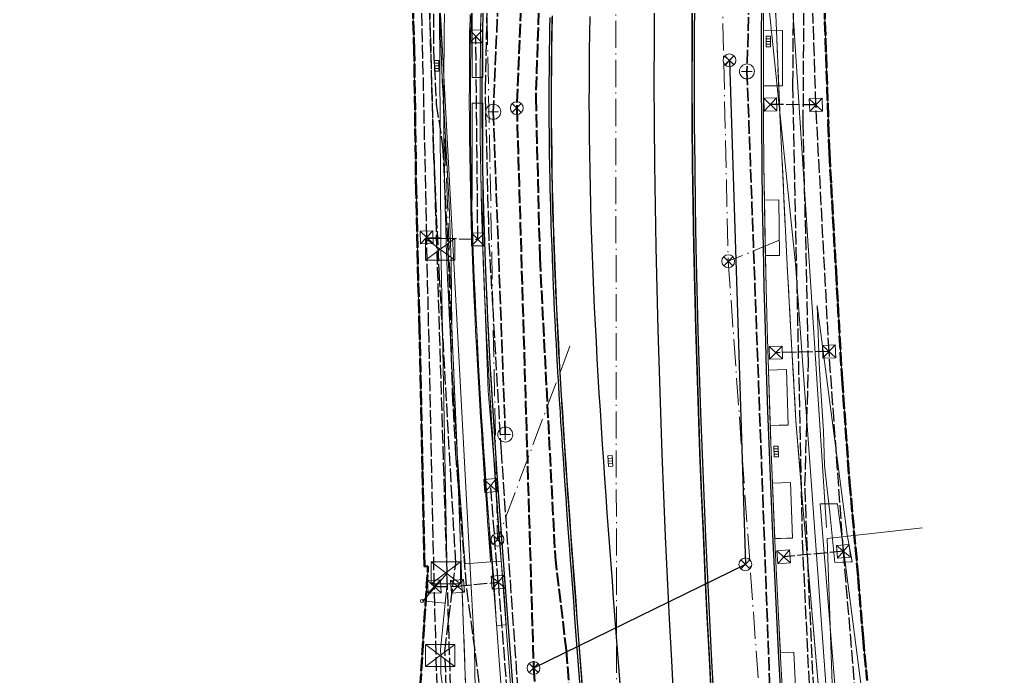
# Model space of a CAD drawing. Header units: metres. Extents: x 105014 to 106600, y 111320 to 118425.
# Drawn here: x 105366.7 to 105458.9, y 111791.8 to 111853.2 of the extents above; entities that cross this region are included whole.
import ezdxf

# ---------------------------------------------------------------- set-up
doc = ezdxf.new("R2010")
doc.units = ezdxf.units.M
doc.linetypes.add('DASHDOT', pattern=[3.556, 2.54, -0.508, 0, -0.508])
doc.linetypes.add('DASHED', pattern=[1.524, 1.27, -0.254])
for name, color, linetype, lineweight in [('00-BASE-LIMITE', 7, 'DASHED', 50), ('00-BASE-UE', 42, 'DASHED', 25), ('10-PAV-CALZADA-BRT', 12, 'CONTINUOUS', 30), ('10-PAV-CALZADA-MIXTA', 8, 'CONTINUOUS', 30), ('10-PAV-CICLORUTA', 76, 'CONTINUOUS', 18), ('10-PAV-SARDINEL', 252, 'CONTINUOUS', 13), ('20-EP-ZONA-DURA', 253, 'CONTINUOUS', 13), ('20-EP-ZONA-VERDE', 84, 'CONTINUOUS', 13), ('30-RED-ENEL-NODOS', 11, 'CONTINUOUS', 13), ('30-RED-ENEL-PROY', 1, 'DASHED', 25), ('30-RED-ETB-CAMARA', 151, 'CONTINUOUS', 13), ('30-RED-ETB-EXIST', 145, 'CONTINUOUS', 13), ('30-RED-MOVISTAR-PROY', 4, 'DASHED', 25), ('30-RED-VANTI-EXIST', 52, 'CONTINUOUS', 13), ('30-RED-VANTI-PROY', 2, 'DASHED', 25), ('30-RED-VANTI-RETIRO', 8, 'DASHDOT', 13), ('35-RH-ACUE-MATRIZ-PJ', 150, 'DASHED', 40), ('35-RH-ACUE-MENOR-EXIST', 151, 'CONTINUOUS', 13), ('35-RH-ACUE-MENOR-PROY', 5, 'DASHED', 25), ('35-RH-PLUV-COLECTOR', 96, 'CONTINUOUS', 30), ('35-RH-PLUV-INTERCEPTOR', 3, 'DASHED', 40), ('35-RH-PLUV-NODOS', 94, 'CONTINUOUS', 13), ('35-RH-PLUV-RETIRO', 8, 'DASHDOT', 13), ('35-RH-SUDS-ZONAS', 92, 'CONTINUOUS', 20), ('36-RH-SAN-COLECTOR-PROY', 6, 'DASHED', 35), ('36-RH-SAN-POZOS', 216, 'CONTINUOUS', 13), ('60-PREDIAL-LOTE', 42, 'CONTINUOUS', 13)]:
    doc.layers.add(name, color=color, linetype=linetype, lineweight=lineweight)

# ---------------------------------------------------------------- blocks, each defined once
blk = doc.blocks.new('CAM_ETB_T_13')
for p, q in [((-1.375, -1.025), (1.375, 1.025)), ((-1.375, 1.025), (1.375, -1.025))]:
    blk.add_line(p, q)
blk.add_lwpolyline([(-1.375, -1.025), (1.375, -1.025), (1.375, 1.025), (-1.375, 1.025)], close=True)
blk = doc.blocks.new('POSTE')
blk.add_circle((0, 0), 0.15)
blk = doc.blocks.new('CAJA_ENEL')
for p, q in [((-0.6, -0.6), (0.6, 0.6)), ((-0.6, 0.6), (0.6, -0.6))]:
    blk.add_line(p, q)
blk.add_lwpolyline([(-0.6, -0.6), (0.6, -0.6), (0.6, 0.6), (-0.6, 0.6)], close=True)
blk = doc.blocks.new('POZO_SAN')
for p, q in [((-0.5, 0), (0.5, 0)), ((0, -0.5), (0, 0.5))]:
    blk.add_line(p, q)
blk.add_circle((0, 0), 0.7)
blk = doc.blocks.new('POZO_PLUV')
for p, q in [((-0.42, -0.42), (0.42, 0.42)), ((-0.42, 0.42), (0.42, -0.42))]:
    blk.add_line(p, q)
blk.add_circle((0, 0), 0.6)
blk = doc.blocks.new('SUMIDERO')
for p, q in [((-0.25, -0.2), (-0.25, 0.2)), ((0, -0.2), (0, 0.2)), ((0.25, -0.2), (0.25, 0.2))]:
    blk.add_line(p, q)
blk.add_lwpolyline([(-0.5, -0.2), (0.5, -0.2), (0.5, 0.2), (-0.5, 0.2)], close=True)

msp = doc.modelspace()

# ---------------------------------------------------------------- linework, layer by layer
at = {"layer": '00-BASE-LIMITE'}
for points in [[(105441.7261, 111862.1747), (105442.3589, 111843.5497), (105442.3493, 111843.5495), (105442.4529, 111840.7493), (105442.6145, 111837.8271), (105443.0759, 111829.6487), (105443.2435, 111826.6789), (105443.6425, 111819.6043), (105444.3447, 111809.9561), (105445.1571, 111801.0163), (105445.5179, 111796.4317), (105445.6077, 111795.4009), (105445.9767, 111791.3727)], [(105404.1489, 111790.7489), (105404.6361, 111798.4925), (105404.8507, 111801.6221), (105404.8507, 111802.0721), (105404.5535, 111802.0641), (105404.3463, 111811.1067), (105404.0827, 111824.2471), (105403.9631, 111828.8457), (105403.7671, 111837.1821), (105403.5887, 111850.3131), (105403.3909, 111856.7199)]]:
    msp.add_lwpolyline(points, dxfattribs=at)
at = {"layer": '00-BASE-UE'}
for points in [[(105441.7261, 111862.1747), (105442.3589, 111843.5497), (105442.3493, 111843.5495), (105442.4529, 111840.7493), (105442.6145, 111837.8271), (105443.0759, 111829.6487), (105443.2435, 111826.6789), (105443.6425, 111819.6043), (105444.3447, 111809.9561), (105445.1571, 111801.0163), (105445.5179, 111796.4317), (105445.6077, 111795.4009), (105445.9767, 111791.3727)], [(105404.1489, 111790.7489), (105404.6361, 111798.4925), (105404.8507, 111801.6221), (105404.8507, 111802.0721), (105404.5535, 111802.0641), (105404.3463, 111811.1067), (105404.0827, 111824.2471), (105403.9631, 111828.8457), (105403.7671, 111837.1821), (105403.5887, 111850.3131), (105403.3909, 111856.7199)]]:
    msp.add_lwpolyline(points, dxfattribs=at)
at = {"layer": '10-PAV-CALZADA-BRT'}
for points in [[(105427.9027, 111789.3975), (105427.6933, 111793.2627), (105427.4937, 111797.1285), (105427.3043, 111800.9949), (105427.1261, 111804.8617), (105426.9595, 111808.7291), (105426.8051, 111812.5971), (105426.6633, 111816.4653), (105426.5353, 111820.3343), (105426.4211, 111824.2035), (105426.3215, 111828.0731), (105426.2375, 111831.9433), (105426.1691, 111835.8135), (105426.1173, 111839.6843), (105426.0825, 111843.5551), (105426.0657, 111847.4259), (105426.0669, 111851.2969), (105426.0871, 111855.1679)], [(105429.5869, 111855.1415), (105429.5669, 111851.2873), (105429.5657, 111847.4331), (105429.5825, 111843.5785), (105429.6171, 111839.7233), (105429.6687, 111835.8679), (105429.7367, 111832.0121), (105429.8207, 111828.1563), (105429.9197, 111824.3001), (105430.0335, 111820.4437), (105430.1613, 111816.5873), (105430.3025, 111812.7309), (105430.4565, 111808.8743), (105430.6227, 111805.0177), (105430.8005, 111801.1611), (105430.9891, 111797.3043), (105431.1883, 111793.4477), (105431.3973, 111789.5909)], [(105419.7315, 111785.6882), (105418.9781, 111795.6191), (105418.8567, 111797.2183), (105418.7355, 111798.8181), (105418.6149, 111800.4185), (105418.4949, 111802.0193), (105418.3759, 111803.6209), (105418.2583, 111805.2231), (105418.1417, 111806.8279), (105418.0271, 111808.4319), (105417.9145, 111810.0363), (105417.8041, 111811.6415), (105417.6961, 111813.2475), (105417.5909, 111814.8541), (105417.4887, 111816.4615), (105417.3895, 111818.0697), (105417.2941, 111819.6785), (105417.2023, 111821.2883), (105417.1145, 111822.8987), (105417.0309, 111824.5099), (105416.9519, 111826.1219), (105416.8777, 111827.7347), (105416.8083, 111829.3481), (105416.7445, 111830.9625), (105416.6859, 111832.5775), (105416.6333, 111834.1933), (105416.5867, 111835.8099), (105416.5463, 111837.4271), (105416.5127, 111839.0451), (105416.4857, 111840.6637), (105416.4659, 111842.2831), (105416.4533, 111843.9029), (105416.4485, 111845.5233), (105416.4513, 111847.1437), (105416.4617, 111848.7635), (105416.4795, 111850.3829), (105416.5045, 111852.0015), (105416.5361, 111853.6195)], [(105420.0353, 111853.5439), (105420.0039, 111851.9405), (105419.9793, 111850.3367), (105419.9617, 111848.7331), (105419.9513, 111847.1293), (105419.9485, 111845.5255), (105419.9533, 111843.9217), (105419.9657, 111842.3179), (105419.9855, 111840.7143), (105420.0121, 111839.1107), (105420.0455, 111837.5073), (105420.0855, 111835.9039), (105420.1317, 111834.3007), (105420.1839, 111832.6979), (105420.2419, 111831.0951), (105420.3055, 111829.4925), (105420.3741, 111827.8901), (105420.4479, 111826.2881), (105420.5265, 111824.6863), (105420.6095, 111823.0845), (105420.6969, 111821.4831), (105420.7881, 111819.8819), (105420.8833, 111818.2809), (105420.9817, 111816.6801), (105421.0837, 111815.0795), (105421.1885, 111813.4791), (105421.2961, 111811.8791), (105421.4061, 111810.2789), (105421.5183, 111808.6791), (105421.6327, 111807.0793), (105421.7487, 111805.4797), (105421.8663, 111803.8803), (105421.9851, 111802.2809), (105422.1051, 111800.6815), (105422.2255, 111799.0823), (105422.3467, 111797.4831), (105422.4681, 111795.8839), (105423.2271, 111785.8859)]]:
    msp.add_lwpolyline(points, dxfattribs=at)
at = {"layer": '10-PAV-CALZADA-MIXTA'}
for points in [[(105413.2405, 111785.3209), (105412.4967, 111795.1269), (105411.9951, 111801.7809), (105411.7485, 111805.1177), (105411.3541, 111810.6843), (105411.0579, 111815.1503), (105410.7343, 111820.5177), (105410.4857, 111825.2279), (105410.2541, 111830.5235), (105410.0939, 111835.3515), (105409.9825, 111840.6169), (105409.9449, 111845.5191), (105409.9763, 111850.4215), (105410.0809, 111855.6869), (105410.2351, 111860.5153), (105410.4601, 111865.8111), (105410.7025, 111870.5215), (105411.0193, 111875.8893), (105411.3099, 111880.3557), (105411.6973, 111885.9229), (105411.9395, 111889.2599), (105412.4327, 111895.9145), (105418.3583, 111975.3269)], [(105431.6619, 111789.3351), (105431.4523, 111793.2003), (105431.2527, 111797.0663), (105431.0633, 111800.9325), (105430.8849, 111804.7993), (105430.7181, 111808.6667), (105430.5635, 111812.5347), (105430.4217, 111816.4031), (105430.2935, 111820.2719), (105430.1793, 111824.1411), (105430.0797, 111828.0107), (105429.9953, 111831.8809), (105429.9269, 111835.7513), (105429.8751, 111839.6219), (105429.8401, 111843.4927), (105429.8231, 111847.3635), (105429.8245, 111851.2345), (105429.8445, 111855.1055)], [(105436.0943, 111855.0583), (105436.0745, 111851.2173), (105436.0731, 111847.3763), (105436.0901, 111843.5345), (105436.1247, 111839.6919), (105436.1761, 111835.8483), (105436.2441, 111832.0041), (105436.3279, 111828.1593), (105436.4269, 111824.3137), (105436.5403, 111820.4677), (105436.6679, 111816.6211), (105436.8089, 111812.7739), (105436.9627, 111808.9261), (105437.1287, 111805.0781), (105437.3063, 111801.2295), (105437.4947, 111797.3803), (105437.6935, 111793.5309), (105437.9023, 111789.6807)], [(105416.2796, 111853.4485), (105416.2591, 111852.4117), (105416.251, 111851.9745), (105416.2412, 111851.3748), (105416.226, 111850.3617), (105416.2257, 111850.3379), (105416.2146, 111849.375), (105416.2083, 111848.7489), (105416.2057, 111848.412), (105416.1995, 111847.4491), (105416.198, 111847.1361), (105416.1963, 111846.4861), (105416.1949, 111845.5231), (105416.1975, 111844.5601), (105416.2, 111843.9103), (105416.2019, 111843.5972), (105416.2093, 111842.6343), (105416.2124, 111842.2973), (105416.2195, 111841.6714), (105416.2318, 111840.7085), (105416.2321, 111840.6847), (105416.2486, 111839.6716), (105416.2592, 111839.0719), (105416.2678, 111838.6347), (105416.2896, 111837.5979), (105416.2927, 111837.4593), (105416.3145, 111836.5612), (105416.3329, 111835.8469), (105416.3418, 111835.5245), (105416.3762, 111834.3345), (105416.3792, 111834.2347), (105416.4143, 111833.1447), (105416.4319, 111832.6227), (105416.4555, 111831.9549), (105416.4902, 111831.0109), (105416.4997, 111830.7653), (105416.5517, 111829.4568), (105416.5541, 111829.3993), (105416.6075, 111828.1484), (105416.6233, 111827.7877), (105416.6665, 111826.8402), (105416.6975, 111826.1765), (105416.7287, 111825.5321), (105416.7763, 111824.5657), (105416.7864, 111824.3669), (105416.8467, 111823.2018), (105416.8598, 111822.9549), (105416.9094, 111822.0368), (105416.9476, 111821.3443), (105416.9743, 111820.8719), (105417.0396, 111819.7341), (105417.051, 111819.5408), (105417.1299, 111818.2098), (105417.135, 111818.1241), (105417.2115, 111816.879), (105417.2343, 111816.5141), (105417.2953, 111815.5483), (105417.3366, 111814.9045), (105417.391, 111814.0699), (105417.442, 111813.2951), (105417.489, 111812.5917), (105417.5503, 111811.6857), (105417.5894, 111811.1137), (105417.6612, 111810.0767), (105417.7177, 111809.2663), (105417.774, 111808.4677), (105417.8487, 111807.4191), (105417.8889, 111806.8589), (105417.982, 111805.5721), (105418.0056, 111805.2503), (105418.1241, 111803.6418), (105418.2275, 111802.2477), (105418.2435, 111802.0333), (105418.3644, 111800.425), (105418.4857, 111798.8166), (105418.6071, 111797.2082), (105418.7287, 111795.5999), (105419.4823, 111785.6741)]]:
    msp.add_lwpolyline(points, dxfattribs=at)
at = {"layer": '10-PAV-CICLORUTA'}
msp.add_lwpolyline([(105408.8341, 111853.7481), (105408.8019, 111852.1047), (105408.7765, 111850.4599), (105408.7585, 111848.8139), (105408.7479, 111847.1667), (105408.7449, 111845.5185), (105408.7499, 111843.8701), (105408.7627, 111842.2229), (105408.7829, 111840.5771), (105408.8101, 111838.9323), (105408.8445, 111837.2889), (105408.8853, 111835.6467), (105408.9327, 111834.0061), (105408.9861, 111832.3667), (105409.0453, 111830.7287), (105409.1103, 111829.0919), (105409.1805, 111827.4567), (105409.2557, 111825.8229), (105409.3357, 111824.1903), (105409.4203, 111822.5593), (105409.5091, 111820.9295), (105409.6019, 111819.3011), (105409.6985, 111817.6743), (105409.7987, 111816.0487), (105409.9019, 111814.4245), (105410.0083, 111812.8017), (105410.1173, 111811.1803), (105410.2287, 111809.5601), (105410.3423, 111807.9413), (105410.4579, 111806.3239), (105410.5755, 111804.7041), (105410.6943, 111803.0897), (105410.7391, 111802.4845), (105408.3471, 111802.2883), (105408.3007, 111802.9119), (105408.1819, 111804.5281), (105408.0641, 111806.1515), (105407.9483, 111807.7717), (105407.8345, 111809.3937), (105407.7229, 111811.0175), (105407.6135, 111812.6429), (105407.5069, 111814.2699), (105407.4033, 111815.8989), (105407.3029, 111817.5295), (105407.2061, 111819.1617), (105407.1129, 111820.7959), (105407.0237, 111822.4317), (105406.9387, 111824.0695), (105406.8583, 111825.7089), (105406.7827, 111827.3501), (105406.7123, 111828.9929), (105406.6471, 111830.6377), (105406.5875, 111832.2841), (105406.5339, 111833.9323), (105406.4863, 111835.5823), (105406.4451, 111837.2339), (105406.4105, 111838.8873), (105406.3831, 111840.5423), (105406.3627, 111842.1991), (105406.3499, 111843.8573), (105406.3449, 111845.5169), (105406.3479, 111847.1765), (105406.3585, 111848.8347), (105406.3767, 111850.4915), (105406.4023, 111852.1465), (105406.4345, 111853.7999)], dxfattribs=at)
at = {"layer": '10-PAV-SARDINEL'}
for points in [[(105431.3973, 111789.5909), (105431.1883, 111793.4477), (105430.9891, 111797.3043), (105430.8005, 111801.1611), (105430.6227, 111805.0177), (105430.4565, 111808.8743), (105430.3025, 111812.7309), (105430.1613, 111816.5873), (105430.0335, 111820.4437), (105429.9197, 111824.3001), (105429.8207, 111828.1563), (105429.7367, 111832.0121), (105429.6687, 111835.8679), (105429.6171, 111839.7233), (105429.5825, 111843.5785), (105429.5657, 111847.4331), (105429.5669, 111851.2873), (105429.5869, 111855.1415)], [(105429.6445, 111855.107), (105429.6245, 111851.2351), (105429.6231, 111847.3632), (105429.6401, 111843.4914), (105429.6751, 111839.6197), (105429.7269, 111835.7482), (105429.7953, 111831.877), (105429.8798, 111828.006), (105429.9794, 111824.1356), (105430.0936, 111820.2657), (105430.2218, 111816.3962), (105430.3637, 111812.5271), (105430.5183, 111808.6584), (105430.6851, 111804.7904), (105430.8635, 111800.923), (105431.053, 111797.0563), (105431.2526, 111793.1898), (105431.4622, 111789.3241)], [(105431.4622, 111789.3241), (105431.2526, 111793.1898), (105431.053, 111797.0563), (105430.8635, 111800.923), (105430.6851, 111804.7904), (105430.5183, 111808.6584), (105430.3637, 111812.5271), (105430.2218, 111816.3962), (105430.0936, 111820.2657), (105429.9794, 111824.1356), (105429.8798, 111828.006), (105429.7953, 111831.877), (105429.7269, 111835.7482), (105429.6751, 111839.6197), (105429.6401, 111843.4914), (105429.6231, 111847.3632), (105429.6245, 111851.2351), (105429.6445, 111855.107)], [(105429.8445, 111855.1055), (105429.8245, 111851.2345), (105429.8231, 111847.3635), (105429.8401, 111843.4927), (105429.8751, 111839.6219), (105429.9269, 111835.7513), (105429.9953, 111831.8809), (105430.0797, 111828.0107), (105430.1793, 111824.1411), (105430.2935, 111820.2719), (105430.4217, 111816.4031), (105430.5635, 111812.5347), (105430.7181, 111808.6667), (105430.8849, 111804.7993), (105431.0633, 111800.9325), (105431.2527, 111797.0663), (105431.4523, 111793.2003), (105431.6619, 111789.3351)], [(105437.9023, 111789.6807), (105437.6935, 111793.5309), (105437.4947, 111797.3803), (105437.3063, 111801.2295), (105437.1287, 111805.0781), (105436.9627, 111808.9261), (105436.8089, 111812.7739), (105436.6679, 111816.6211), (105436.5403, 111820.4677), (105436.4269, 111824.3137), (105436.3279, 111828.1593), (105436.2441, 111832.0041), (105436.1761, 111835.8483), (105436.1247, 111839.6919), (105436.0901, 111843.5345), (105436.0731, 111847.3763), (105436.0745, 111851.2173), (105436.0943, 111855.0583)], [(105436.2943, 111855.0568), (105436.2745, 111851.2168), (105436.2731, 111847.3771), (105436.2901, 111843.5359), (105436.3247, 111839.6942), (105436.3761, 111835.8514), (105436.4441, 111832.0081), (105436.5279, 111828.1641), (105436.6268, 111824.3192), (105436.7402, 111820.474), (105436.8678, 111816.6281), (105437.0088, 111812.7816), (105437.1625, 111808.9344), (105437.3285, 111805.087), (105437.5061, 111801.239), (105437.6945, 111797.3904), (105437.8932, 111793.5415), (105438.102, 111789.6918)], [(105413.0411, 111785.3058), (105412.2973, 111795.1119), (105411.7957, 111801.7661), (105411.549, 111805.1032), (105411.349, 111807.8867), (105411.1546, 111810.6706), (105411.0037, 111812.9039), (105410.8583, 111815.1376), (105410.7462, 111816.9269), (105410.6383, 111818.7165), (105410.5346, 111820.5064), (105410.4475, 111822.0768), (105410.3647, 111823.6474), (105410.286, 111825.2182), (105410.2028, 111826.9838), (105410.1256, 111828.7497), (105410.0543, 111830.5158), (105409.9949, 111832.1257), (105409.9434, 111833.7072), (105409.9415, 111833.7357), (105409.9414, 111833.742), (105409.894, 111835.346), (105409.8492, 111837.1018), (105409.8121, 111838.8578), (105409.7825, 111840.614), (105409.7623, 111842.2489), (105409.7498, 111843.8839), (105409.7449, 111845.519), (105409.7477, 111847.1541), (105409.7582, 111848.7892), (105409.7763, 111850.4242), (105409.8036, 111852.1804), (105409.8385, 111853.9364)], [(105410.0384, 111853.9319), (105410.0035, 111852.1768), (105409.9763, 111850.4215), (105409.9582, 111848.7874), (105409.9477, 111847.1533), (105409.9449, 111845.5191), (105409.9498, 111843.885), (105409.9623, 111842.2509), (105409.9825, 111840.6169), (105410.012, 111838.8616), (105410.0491, 111837.1065), (105410.0939, 111835.3515), (105410.1414, 111833.742), (105410.1948, 111832.1326), (105410.2541, 111830.5235), (105410.3254, 111828.758), (105410.4026, 111826.9928), (105410.4857, 111825.2279), (105410.5644, 111823.6576), (105410.6472, 111822.0875), (105410.7343, 111820.5177), (105410.838, 111818.7283), (105410.9459, 111816.9392), (105411.0579, 111815.1503), (105411.2032, 111812.9171), (105411.3541, 111810.6843), (105411.5485, 111807.9008), (105411.7485, 111805.1177), (105411.9951, 111801.7809), (105412.4967, 111795.1269), (105413.2404, 111785.321)], [(105419.4823, 111785.6741), (105418.7287, 111795.5999), (105418.6071, 111797.2082), (105418.4857, 111798.8166), (105418.3644, 111800.425), (105418.2435, 111802.0333), (105418.2275, 111802.2477), (105418.1241, 111803.6418), (105418.0056, 111805.2503), (105417.982, 111805.5721), (105417.8889, 111806.8589), (105417.8487, 111807.4191), (105417.774, 111808.4677), (105417.7177, 111809.2663), (105417.6612, 111810.0767), (105417.5894, 111811.1137), (105417.5503, 111811.6857), (105417.489, 111812.5917), (105417.442, 111813.2951), (105417.391, 111814.0699), (105417.3366, 111814.9045), (105417.2953, 111815.5483), (105417.2343, 111816.5141), (105417.2115, 111816.879), (105417.135, 111818.1241), (105417.1299, 111818.2098), (105417.051, 111819.5408), (105417.0396, 111819.7341), (105416.9743, 111820.8719), (105416.9476, 111821.3443), (105416.9094, 111822.0368), (105416.8598, 111822.9549), (105416.8467, 111823.2018), (105416.7864, 111824.3669), (105416.7763, 111824.5657), (105416.7287, 111825.5321), (105416.6975, 111826.1765), (105416.6665, 111826.8402), (105416.6233, 111827.7877), (105416.6075, 111828.1484), (105416.5541, 111829.3993), (105416.5517, 111829.4568), (105416.4997, 111830.7653), (105416.4902, 111831.0109), (105416.4555, 111831.9549), (105416.4319, 111832.6227), (105416.4143, 111833.1447), (105416.3792, 111834.2347), (105416.3762, 111834.3345), (105416.3418, 111835.5245), (105416.3329, 111835.8469), (105416.3145, 111836.5612), (105416.2927, 111837.4593), (105416.2896, 111837.5979), (105416.2678, 111838.6347), (105416.2592, 111839.0719), (105416.2486, 111839.6716), (105416.2321, 111840.6847), (105416.2318, 111840.7085), (105416.2195, 111841.6714), (105416.2124, 111842.2973), (105416.2093, 111842.6343), (105416.2019, 111843.5972), (105416.2, 111843.9103), (105416.1975, 111844.5601), (105416.1949, 111845.5231), (105416.1963, 111846.4861), (105416.198, 111847.1361), (105416.1995, 111847.4491), (105416.2057, 111848.412), (105416.2083, 111848.7489), (105416.2146, 111849.375), (105416.2257, 111850.3379), (105416.226, 111850.3617), (105416.2412, 111851.3748), (105416.251, 111851.9745), (105416.2591, 111852.4117), (105416.2796, 111853.4485)], [(105419.6817, 111785.6892), (105418.9281, 111795.615), (105418.8065, 111797.2233), (105418.6851, 111798.8317), (105418.5638, 111800.44), (105418.4429, 111802.0483), (105418.427, 111802.2626), (105418.3236, 111803.6566), (105418.2051, 111805.265), (105418.1815, 111805.5866), (105418.0884, 111806.8733), (105418.0482, 111807.4334), (105417.9735, 111808.4819), (105417.9172, 111809.2803), (105417.8607, 111810.0906), (105417.7889, 111811.1274), (105417.7498, 111811.6993), (105417.6886, 111812.6051), (105417.6416, 111813.3083), (105417.5906, 111814.083), (105417.5362, 111814.9174), (105417.4949, 111815.561), (105417.4339, 111816.5267), (105417.4111, 111816.8914), (105417.3346, 111818.1362), (105417.3295, 111818.2217), (105417.2507, 111819.5526), (105417.2393, 111819.7458), (105417.174, 111820.8833), (105417.1473, 111821.3555), (105417.1091, 111822.0477), (105417.0595, 111822.9656), (105417.0464, 111823.2123), (105416.9861, 111824.3771), (105416.9761, 111824.5757), (105416.9285, 111825.5419), (105416.8973, 111826.186), (105416.8663, 111826.8494), (105416.8231, 111827.7967), (105416.8073, 111828.1571), (105416.7539, 111829.4077), (105416.7515, 111829.4649), (105416.6996, 111830.7731), (105416.6901, 111831.0184), (105416.6554, 111831.9621), (105416.6318, 111832.6296), (105416.6142, 111833.1513), (105416.5791, 111834.2409), (105416.5761, 111834.3404), (105416.5417, 111835.5302), (105416.5328, 111835.8523), (105416.5144, 111836.5663), (105416.4926, 111837.464), (105416.4896, 111837.6023), (105416.4678, 111838.6388), (105416.4592, 111839.0756), (105416.4486, 111839.675), (105416.4321, 111840.6876), (105416.4318, 111840.7111), (105416.4195, 111841.6739), (105416.4124, 111842.2994), (105416.4093, 111842.636), (105416.4019, 111843.5986), (105416.4, 111843.9113), (105416.3975, 111844.5608), (105416.3949, 111845.5233), (105416.3963, 111846.4857), (105416.398, 111847.1354), (105416.3995, 111847.448), (105416.4057, 111848.4106), (105416.4083, 111848.7472), (105416.4146, 111849.3729), (105416.4257, 111850.3355), (105416.426, 111850.359), (105416.4412, 111851.3717), (105416.451, 111851.971), (105416.4591, 111852.4079), (105416.4796, 111853.4444)], [(105416.4796, 111853.4444), (105416.4591, 111852.4079), (105416.451, 111851.971), (105416.4412, 111851.3717), (105416.426, 111850.359), (105416.4257, 111850.3355), (105416.4146, 111849.3729), (105416.4083, 111848.7472), (105416.4057, 111848.4106), (105416.3995, 111847.448), (105416.398, 111847.1354), (105416.3963, 111846.4857), (105416.3949, 111845.5233), (105416.3975, 111844.5608), (105416.4, 111843.9113), (105416.4019, 111843.5986), (105416.4093, 111842.636), (105416.4124, 111842.2994), (105416.4195, 111841.6739), (105416.4318, 111840.7111), (105416.4321, 111840.6876), (105416.4486, 111839.675), (105416.4592, 111839.0756), (105416.4678, 111838.6388), (105416.4896, 111837.6023), (105416.4926, 111837.464), (105416.5144, 111836.5663), (105416.5328, 111835.8523), (105416.5417, 111835.5302), (105416.5761, 111834.3404), (105416.5791, 111834.2409), (105416.6142, 111833.1513), (105416.6318, 111832.6296), (105416.6554, 111831.9621), (105416.6901, 111831.0184), (105416.6996, 111830.7731), (105416.7515, 111829.4649), (105416.7539, 111829.4077), (105416.8073, 111828.1571), (105416.8231, 111827.7967), (105416.8663, 111826.8494), (105416.8973, 111826.186), (105416.9285, 111825.5419), (105416.9761, 111824.5757), (105416.9861, 111824.3771), (105417.0464, 111823.2123), (105417.0595, 111822.9656), (105417.1091, 111822.0477), (105417.1473, 111821.3555), (105417.174, 111820.8833), (105417.2393, 111819.7458), (105417.2507, 111819.5526), (105417.3295, 111818.2217), (105417.3346, 111818.1362), (105417.4111, 111816.8914), (105417.4339, 111816.5267), (105417.4949, 111815.561), (105417.5362, 111814.9174), (105417.5906, 111814.083), (105417.6416, 111813.3083), (105417.6886, 111812.6051), (105417.7498, 111811.6993), (105417.7889, 111811.1274), (105417.8607, 111810.0906), (105417.9172, 111809.2803), (105417.9735, 111808.4819), (105418.0482, 111807.4334), (105418.0884, 111806.8733), (105418.1815, 111805.5866), (105418.2051, 111805.265), (105418.3236, 111803.6566), (105418.427, 111802.2626), (105418.4429, 111802.0483), (105418.5638, 111800.44), (105418.6851, 111798.8317), (105418.8065, 111797.2233), (105418.9281, 111795.615), (105419.6817, 111785.6892)], [(105416.5361, 111853.6195), (105416.5045, 111852.0015), (105416.4795, 111850.3829), (105416.4617, 111848.7635), (105416.4513, 111847.1437), (105416.4485, 111845.5233), (105416.4533, 111843.9029), (105416.4659, 111842.2831), (105416.4857, 111840.6637), (105416.5127, 111839.0451), (105416.5463, 111837.4271), (105416.5867, 111835.8099), (105416.6333, 111834.1933), (105416.6859, 111832.5775), (105416.7445, 111830.9625), (105416.8083, 111829.3481), (105416.8777, 111827.7347), (105416.9519, 111826.1219), (105417.0309, 111824.5099), (105417.1145, 111822.8987), (105417.2023, 111821.2883), (105417.2941, 111819.6785), (105417.3895, 111818.0697), (105417.4887, 111816.4615), (105417.5909, 111814.8541), (105417.6961, 111813.2475), (105417.8041, 111811.6415), (105417.9145, 111810.0363), (105418.0271, 111808.4319), (105418.1417, 111806.8279), (105418.2583, 111805.2231), (105418.3759, 111803.6209), (105418.4949, 111802.0193), (105418.6149, 111800.4185), (105418.7355, 111798.8181), (105418.8567, 111797.2183), (105418.9781, 111795.6191), (105418.9781, 111795.6191), (105419.7315, 111785.6882)]]:
    msp.add_lwpolyline(points, dxfattribs=at)
at = {"layer": '20-EP-ZONA-DURA'}
for points in [[(105441.7261, 111862.1747), (105442.3589, 111843.5497), (105442.3493, 111843.5495), (105442.4529, 111840.7493), (105442.6145, 111837.8271), (105443.0759, 111829.6487), (105443.2435, 111826.6789), (105443.6425, 111819.6043), (105444.3447, 111809.9561), (105445.1571, 111801.0163), (105445.5179, 111796.4317), (105445.6077, 111795.4009), (105445.9767, 111791.3727)], [(105404.1489, 111790.7489), (105404.6361, 111798.4925), (105404.8507, 111801.6221), (105404.8507, 111802.0721), (105404.5535, 111802.0641), (105404.3463, 111811.1067), (105404.0827, 111824.2471), (105403.9631, 111828.8457), (105403.7671, 111837.1821), (105403.5887, 111850.3131), (105403.3909, 111856.7199)], [(105439.3847, 111788.8345), (105439.1165, 111794.0275), (105437.8714, 111793.9632), (105437.6945, 111797.3904), (105437.5061, 111801.239), (105437.3285, 111805.087), (105437.1625, 111808.9344), (105437.1263, 111809.8485), (105437.1263, 111809.8485), (105437.3527, 111804.6679), (105439.0153, 111804.7199), (105438.8077, 111809.9157), (105437.1263, 111809.8485), (105437.0088, 111812.7816), (105436.9191, 111815.2505), (105438.6057, 111815.2935), (105438.4333, 111820.4907), (105436.7415, 111820.4346), (105436.7402, 111820.474), (105436.6268, 111824.3192), (105436.5279, 111828.1641), (105436.4631, 111831.1533), (105437.7881, 111831.1693), (105437.7183, 111836.3687), (105436.3703, 111836.3507), (105436.3247, 111839.6942), (105436.2901, 111843.5359), (105436.2745, 111847.0527), (105438.0539, 111847.0427), (105438.0807, 111852.2427), (105436.2797, 111852.2519), (105436.2943, 111855.0568)], [(105408.9402, 111854.0038), (105408.9152, 111853.2014), (105408.9098, 111852.5169), (105408.9017, 111852.1029), (105408.8765, 111850.4585), (105408.8585, 111848.8129), (105408.8479, 111847.1661), (105408.8449, 111845.5185), (105408.8478, 111844.5756), (105408.8437, 111844.0529), (105408.8524, 111843.5486), (105408.8627, 111842.2239), (105408.8829, 111840.5785), (105408.9101, 111838.9341), (105408.9445, 111837.2911), (105408.9853, 111835.6495), (105408.9945, 111835.3296), (105409.0017, 111834.9149), (105409.0204, 111834.4343), (105409.0327, 111834.0091), (105409.0861, 111832.3701), (105409.1453, 111830.7325), (105409.2101, 111829.0961), (105409.2803, 111827.4611), (105409.3555, 111825.8275), (105409.4355, 111824.1953), (105409.5201, 111822.5645), (105409.6089, 111820.9351), (105409.7019, 111819.3071), (105409.7983, 111817.6803), (105409.8985, 111816.0549), (105410.0017, 111814.4311), (105410.1081, 111812.8083), (105410.2171, 111811.1871), (105410.3285, 111809.5671), (105410.4421, 111807.9485), (105410.5577, 111806.3309), (105410.6753, 111804.7115), (105410.7939, 111803.0971), (105410.8387, 111802.4927), (105410.9137, 111801.4841), (105411.0345, 111799.8723), (105411.1559, 111798.2617), (105411.2779, 111796.6523), (105412.1397, 111785.2455)], [(105406.4345, 111853.7999), (105406.4023, 111852.1465), (105406.3767, 111850.4915), (105406.3585, 111848.8347), (105406.3479, 111847.1765), (105406.3449, 111845.5169), (105406.3499, 111843.8573), (105406.3627, 111842.1991), (105406.3831, 111840.5423), (105406.4105, 111838.8873), (105406.4451, 111837.2339), (105406.4863, 111835.5823), (105406.5339, 111833.9323), (105406.5875, 111832.2841), (105406.6471, 111830.6377), (105406.7123, 111828.9929), (105406.7827, 111827.3501), (105406.8583, 111825.7089), (105406.9387, 111824.0695), (105407.0237, 111822.4317), (105407.1129, 111820.7959), (105407.2061, 111819.1617), (105407.3029, 111817.5295), (105407.4033, 111815.8989), (105407.5069, 111814.2699), (105407.6135, 111812.6429), (105407.7229, 111811.0175), (105407.8345, 111809.3937), (105407.9483, 111807.7717), (105408.0641, 111806.1515), (105408.1819, 111804.5281), (105408.3007, 111802.9119), (105408.3471, 111802.2883), (105410.7391, 111802.4845), (105410.6943, 111803.0897), (105410.5755, 111804.7041), (105410.4579, 111806.3239), (105410.3423, 111807.9413), (105410.2287, 111809.5601), (105410.1173, 111811.1803), (105410.0083, 111812.8017), (105409.9019, 111814.4245), (105409.7987, 111816.0487), (105409.6985, 111817.6743), (105409.6019, 111819.3011), (105409.5091, 111820.9295), (105409.4203, 111822.5593), (105409.3357, 111824.1903), (105409.2557, 111825.8229), (105409.1805, 111827.4567), (105409.1103, 111829.0919), (105409.0453, 111830.7287), (105408.9861, 111832.3667), (105408.9327, 111834.0061), (105408.8853, 111835.6467), (105408.8445, 111837.2889), (105408.8101, 111838.9323), (105408.7829, 111840.5771), (105408.7627, 111842.2229), (105408.7499, 111843.8701), (105408.7449, 111845.5185), (105408.7479, 111847.1667), (105408.7585, 111848.8139), (105408.7765, 111850.4599), (105408.8019, 111852.1047), (105408.8341, 111853.7481)], [(105413.0373, 111785.3113), (105412.2968, 111795.1119), (105413.0411, 111785.3058)]]:
    msp.add_lwpolyline(points, dxfattribs=at)
at = {"layer": '20-EP-ZONA-VERDE'}
msp.add_lwpolyline([(105409.8337, 111853.7265), (105409.8017, 111852.0871), (105409.7765, 111850.4467), (105409.7585, 111848.8051), (105409.7479, 111847.1625), (105409.7449, 111845.5191), (105409.7499, 111843.8755), (105409.7627, 111842.2329), (105409.7827, 111840.5915), (105409.8099, 111838.9511), (105409.8441, 111837.3117), (105409.8849, 111835.6737), (105409.9323, 111834.0367), (105409.9855, 111832.4009), (105410.0447, 111830.7665), (105410.1093, 111829.1333), (105410.1795, 111827.5011), (105410.2545, 111825.8703), (105410.3345, 111824.2407), (105410.4189, 111822.6123), (105410.5075, 111820.9853), (105410.6003, 111819.3593), (105410.6967, 111817.7347), (105410.7967, 111816.1111), (105410.8999, 111814.4891), (105411.0061, 111812.8679), (105411.1149, 111811.2481), (105411.2263, 111809.6295), (105411.3399, 111808.0121), (105411.4553, 111806.3957), (105411.5729, 111804.7773), (105411.6915, 111803.1639), (105411.7359, 111802.5663), (105410.8387, 111802.4927), (105410.7939, 111803.0971), (105410.6753, 111804.7115), (105410.5577, 111806.3309), (105410.4421, 111807.9485), (105410.3285, 111809.5671), (105410.2171, 111811.1871), (105410.1081, 111812.8083), (105410.0017, 111814.4311), (105409.8985, 111816.0549), (105409.7983, 111817.6803), (105409.7019, 111819.3071), (105409.6089, 111820.9351), (105409.5201, 111822.5645), (105409.4355, 111824.1953), (105409.3555, 111825.8275), (105409.2803, 111827.4611), (105409.2101, 111829.0961), (105409.1453, 111830.7325), (105409.0861, 111832.3701), (105409.0327, 111834.0091), (105408.9853, 111835.6495), (105408.9445, 111837.2911), (105408.9101, 111838.9341), (105408.8829, 111840.5785), (105408.8627, 111842.2239), (105408.8499, 111843.8707), (105408.8449, 111845.5185), (105408.8479, 111847.1661), (105408.8585, 111848.8129), (105408.8765, 111850.4585), (105408.9017, 111852.1029), (105408.9341, 111853.7459)], dxfattribs=at)
at = {"layer": '30-RED-ENEL-PROY'}
for points in [[(105441.1941, 111845.2691), (105440.3573, 111871.0103)], [(105404.7567, 111832.8629), (105404.0175, 111867.7675)], [(105409.5403, 111832.6751), (105409.3597, 111851.6819)], [(105441.1941, 111845.2691), (105436.9233, 111845.3113)], [(105442.4225, 111822.1771), (105441.1941, 111845.2691)], [(105405.4687, 111800.1699), (105404.7567, 111832.8629)], [(105404.7567, 111832.8629), (105409.5403, 111832.6751)], [(105442.4225, 111822.1771), (105437.4417, 111822.0689)], [(105443.7723, 111803.4783), (105442.4225, 111822.1771)], [(105411.4465, 111800.5855), (105410.7403, 111809.6373)], [(105443.7723, 111803.4783), (105438.1797, 111802.9543)], [(105445.6663, 111780.8119), (105443.7723, 111803.4783)], [(105407.6415, 111800.2007), (105411.4465, 111800.5855)], [(105411.4465, 111800.5855), (105412.2773, 111790.1385)], [(105405.4687, 111800.1699), (105407.6415, 111800.2007)], [(105406.6773, 111755.7263), (105405.4687, 111800.1699)]]:
    msp.add_lwpolyline(points, dxfattribs=at)
at = {"layer": '30-RED-ETB-EXIST'}
for points in [[(105406.007, 111831.75), (105406.093, 111831.751), (105406.08, 111832.798), (105405.85, 111869.904), (105405.824, 111870.957), (105405.797, 111870.96)], [(105442.171, 111805.699), (105439.025, 111854.138), (105439.011, 111855.225)], [(105406.549, 111801.449), (105406.654, 111801.45), (105406.639, 111802.616), (105406.109, 111830.597), (105406.093, 111831.751), (105406.007, 111831.75)], [(105442.232, 111804.684), (105451.163, 111805.674)], [(105442.751, 111789.068), (105442.736, 111790.157), (105442.232, 111804.684)], [(105404.322, 111798.825), (105406.491, 111798.611), (105406.668, 111800.415), (105406.654, 111801.45), (105406.549, 111801.449)], [(105404.322, 111798.825), (105404.381, 111798.816), (105406.638, 111801.403), (105406.549, 111801.449)], [(105406.068, 111793.714), (105406.061, 111794.25), (105406.491, 111798.611), (105404.322, 111798.825)], [(105410.145, 111762.302), (105410.139, 111762.839), (105406.09, 111792.049), (105406.068, 111793.714)]]:
    msp.add_lwpolyline(points, dxfattribs=at)
at = {"layer": '30-RED-MOVISTAR-PROY'}
msp.add_lwpolyline([(105407.1364, 111786.1513), (105404.367, 111875.3833)], dxfattribs=at)
at = {"layer": '30-RED-VANTI-EXIST'}
for points in [[(105440.4589, 111802.0098), (105440.0005, 111807.3209), (105439.3241, 111815.6981), (105438.8531, 111823.9861), (105438.5035, 111830.2485), (105437.9017, 111842.4549), (105437.3323, 111856.0021), (105437.3525, 111863.4721), (105437.9149, 111874.0761), (105438.5743, 111888.0385)], [(105406.1771, 111848.5497), (105405.7567, 111860.042)], [(105407.1083, 111824.3493), (105407.0541, 111830.5411), (105406.8469, 111835.9029), (105406.1771, 111848.5497)], [(105407.7368, 111809.0895), (105407.5981, 111812.9177), (105407.1083, 111824.3493)], [(105408.5803, 111785.8013), (105407.7368, 111809.0895)], [(105443.9966, 111765.2263), (105441.7497, 111787.0699), (105440.6579, 111799.7049), (105440.4589, 111802.0098)]]:
    msp.add_lwpolyline(points, dxfattribs=at)
at = {"layer": '30-RED-VANTI-PROY'}
for points in [[(105418.5864, 111618.4983), (105420.3449, 111627.0843), (105421.7185, 111647.9763), (105417.3939, 111691.5255), (105416.1035, 111743.4795), (105415.5563, 111758.1565), (105415.0945, 111768.2097), (105413.4161, 111788.9049), (105411.7465, 111812.8133), (105410.5975, 111832.5523), (105410.2441, 111846.8177), (105410.5903, 111860.5949), (105412.7925, 111890.8311), (105420.3261, 111986.8135), (105420.1075, 111996.6987), (105420.3381, 112001.1757), (105421.9511, 112009.2427), (105422.7243, 112019.9804)], [(105440.4589, 111802.0098), (105440.1671, 111809.6087), (105440.5015, 111821.0133), (105440.0071, 111843.5505), (105440.1501, 111868.1755), (105438.7039, 111870.0691), (105438.9049, 111877.5835), (105439.1803, 111886.7739), (105438.7975, 111888.2063), (105438.6051, 111888.2907)], [(105405.7567, 111860.042), (105405.3751, 111856.8335), (105405.4035, 111850.3917), (105405.6531, 111845.3431), (105406.2485, 111841.3615), (105406.7743, 111830.9511), (105407.1467, 111818.3461), (105407.4465, 111812.6291), (105407.7368, 111809.0895)], [(105407.7368, 111809.0895), (105408.4827, 111799.9933), (105410.3701, 111785.7111), (105411.2689, 111746.6219), (105384.5209, 111739.8547), (105366.6511, 111746.8545)], [(105441.3932, 111762.0393), (105440.9947, 111766.8521), (105442.1823, 111767.6939), (105440.9861, 111790.4635), (105440.4955, 111801.0583), (105440.4589, 111802.0098)]]:
    msp.add_lwpolyline(points, dxfattribs=at)
at = {"layer": '30-RED-VANTI-RETIRO'}
for points in [[(105440.4589, 111802.0098), (105440.0005, 111807.3209), (105439.3241, 111815.6981), (105438.8531, 111823.9861), (105438.5035, 111830.2485), (105437.9017, 111842.4549), (105437.3323, 111856.0021), (105437.3525, 111863.4721), (105437.9149, 111874.0761), (105438.5743, 111888.0385)], [(105406.1771, 111848.5497), (105405.7567, 111860.042)], [(105407.1083, 111824.3493), (105406.7045, 111835.8977), (105406.1771, 111848.5497)], [(105407.7368, 111809.0895), (105407.5981, 111812.9177), (105407.1083, 111824.3493)], [(105408.5803, 111785.8013), (105407.7368, 111809.0895)], [(105443.9966, 111765.2263), (105441.7497, 111787.0699), (105440.6579, 111799.7049), (105440.4589, 111802.0098)]]:
    msp.add_lwpolyline(points, dxfattribs=at)
at = {"layer": '35-RH-ACUE-MATRIZ-PJ'}
msp.add_lwpolyline([(105424.8155, 112003.6764), (105426.2746, 112003.5923), (105425.3924, 111991.144), (105423.4213, 111970.3723), (105419.6848, 111928.6813), (105416.1158, 111879.9158), (105414.9573, 111845.9363), (105415.3385, 111830.9411), (105416.768, 111802.9791), (105417.8101, 111794.2049), (105418.271, 111788.1317), (105430.5635, 111789.0645)], dxfattribs=at)
at = {"layer": '35-RH-ACUE-MENOR-EXIST'}
for points in [[(105408.1856, 111750), (105409.6815, 111767.9266), (105409.2266, 111794.3144), (105404.4408, 111883.6288), (105407.0219, 111931.0186), (105409.3054, 111960.1122)], [(105408.1856, 111750), (105409.6815, 111767.9266), (105409.2266, 111794.3144), (105404.4408, 111883.6288), (105407.0219, 111931.0186), (105409.3054, 111960.1122)], [(105445.0844, 111750), (105439.29, 111830.38), (105435.9, 111863.02), (105437.62, 111908.62)], [(105445.0844, 111750), (105439.29, 111830.38), (105435.9, 111863.02), (105437.62, 111908.62)]]:
    msp.add_lwpolyline(points, dxfattribs=at)
at = {"layer": '35-RH-ACUE-MENOR-PROY'}
for points in [[(105458.2562, 112204.2735), (105458.4003, 112193.8377), (105458.0398, 112182.8876), (105458.4851, 112170.9065), (105458.7549, 112163.2555), (105458.9231, 112158.6535), (105456.3296, 112120.1133), (105454.6526, 112101.1938), (105454.0759, 112094.7444), (105453.9871, 112093.7403), (105452.9029, 112081.9218), (105451.8078, 112065.0618), (105448.3987, 112020.9297), (105447.4066, 112012.3801), (105447.29, 112011.3842), (105446.09, 112001.053), (105445.9515, 111999.8634), (105446.1738, 111998.1626), (105446.396, 111996.4618), (105439.4852, 111902.6289), (105439.368, 111889.6036), (105439.0093, 111847.1772), (105439.904, 111804.4753), (105440.9088, 111783.5058)], [(105406.76, 111784.78), (105406.7544, 111786.067), (105406.4649, 111794.1537), (105407.4765, 111802.3408), (105405.9589, 111829.1229), (105405.3963, 111841.1534), (105404.9863, 111857.0462), (105406.4038, 111868.893), (105406.6021, 111870.8873), (105404.4713, 111877.8722), (105404.9382, 111885.391), (105406.1692, 111903.6299), (105408.0564, 111929.9875), (105412.8952, 111991.5316), (105413.5481, 112002.6512), (105414.7884, 112017.8012), (105416.3059, 112032.4375), (105418.1409, 112050.137), (105423.5293, 112130.8985), (105424.6059, 112153.1085), (105424.6059, 112153.1085), (105425.8733, 112179.5634), (105426.7743, 112198.9107)]]:
    msp.add_lwpolyline(points, dxfattribs=at)
at = {"layer": '35-RH-PLUV-COLECTOR'}
for points in [[(105433.0972, 111849.4345), (105434.5904, 111802.2526)], [(105433.0972, 111849.4345), (105434.5904, 111802.2526)], [(105434.5904, 111802.2526), (105414.7581, 111792.5432)], [(105434.5904, 111802.2526), (105414.7581, 111792.5432)]]:
    msp.add_lwpolyline(points, dxfattribs=at)
at = {"layer": '35-RH-PLUV-INTERCEPTOR'}
for points in [[(105415.0644, 111890.9179), (105413.1865, 111844.9683)], [(105415.0644, 111890.9179), (105413.1865, 111844.9683)], [(105413.1865, 111844.9683), (105414.7581, 111792.5432)], [(105413.1865, 111844.9683), (105414.7581, 111792.5432)], [(105414.7581, 111792.5432), (105418.0671, 111743.7161)]]:
    msp.add_lwpolyline(points, dxfattribs=at)
at = {"layer": '35-RH-PLUV-RETIRO'}
for points in [[(105422.2629, 111999.3758), (105422.5905, 111743.3905)], [(105409.6772, 111889.9886), (105411.3825, 111804.5684)], [(105431.6617, 111889.4464), (105432.9829, 111830.6355), (105441.0985, 111717.4881)], [(105437.6923, 111832.5624), (105432.9829, 111830.6355)], [(105418.1558, 111822.6814), (105411.3825, 111804.5684)]]:
    msp.add_lwpolyline(points, dxfattribs=at)
at = {"layer": '35-RH-SUDS-ZONAS'}
for points in [[(105409, 111847.8246), (105409, 111859.5), (105409.5, 111870), (105410, 111880.5), (105411, 111893.5), (105411.4598, 111899.003), (105412.4626, 111899.0028), (105412, 111893.5), (105411, 111879.5), (105410.5, 111871.5), (105410, 111860.5), (105410, 111859), (105410, 111856.5), (105410, 111852), (105410, 111847.8246), (105409, 111847.8246)], [(105410, 111845.4351), (105410, 111835), (105410, 111832), (105410.5, 111818.5), (105411, 111812.5), (105411.5, 111805), (105412, 111799.5), (105412.1842, 111796.6012), (105411.2934, 111796.5335), (105411.0263, 111800.826), (105410.5098, 111807.0007), (105409.9626, 111813.4976), (105409.4975, 111822.9999), (105408.9861, 111832.3666), (105408.9853, 111835.6494), (105409, 111837), (105409, 111840.5), (105409, 111845.4351), (105410, 111845.4351)], [(105436.3702, 111836.3507), (105437.7182, 111836.3687), (105437.788, 111831.1692), (105436.4628, 111831.1487), (105436.3694, 111836.3507), (105436.3702, 111836.3507)], [(105436.3702, 111836.3507), (105437.7182, 111836.3687), (105437.788, 111831.1692), (105436.4628, 111831.1487), (105436.3694, 111836.3507), (105436.3702, 111836.3507)], [(105436.3702, 111836.3507), (105437.7182, 111836.3687), (105437.788, 111831.1692), (105436.4628, 111831.1487), (105436.3694, 111836.3507), (105436.3702, 111836.3507)], [(105436.3702, 111836.3507), (105437.7182, 111836.3687), (105437.788, 111831.1692), (105436.4628, 111831.1487), (105436.3694, 111836.3507), (105436.3702, 111836.3507)], [(105436.7433, 111820.4192), (105438.4338, 111820.4907), (105438.6093, 111815.3021), (105436.9191, 111815.2504), (105436.7433, 111820.4192)], [(105436.7433, 111820.4192), (105438.4338, 111820.4907), (105438.6093, 111815.3021), (105436.9191, 111815.2504), (105436.7433, 111820.4192)], [(105437.1259, 111809.8485), (105438.8076, 111809.9157), (105439.0148, 111804.7319), (105437.3509, 111804.6552), (105437.1263, 111809.8485), (105437.1259, 111809.8485)], [(105437.1259, 111809.8485), (105438.8076, 111809.9157), (105439.0148, 111804.7319), (105437.3509, 111804.6552), (105437.1263, 111809.8485), (105437.1259, 111809.8485)]]:
    msp.add_lwpolyline(points, close=True, dxfattribs=at)
at = {"layer": '36-RH-SAN-COLECTOR-PROY'}
for points in [[(105435.9663, 111891.5615), (105434.74, 111848.4)], [(105412.4202, 111877.6647), (105410.9829, 111844.6244)], [(105434.74, 111848.4), (105437.16, 111783.15)], [(105410.9829, 111844.6244), (105412.1152, 111814.4076)]]:
    msp.add_lwpolyline(points, dxfattribs=at)
at = {"layer": '60-PREDIAL-LOTE'}
for points in [[(105443.6046, 111802.4548), (105442.9752, 111802.4365), (105442.4879, 111807.0961), (105442.396, 111807.9208), (105441.9976, 111811.4939), (105441.8985, 111814.7333), (105441.625, 111819.0126), (105441.4932, 111821.0743), (105441.4021, 111823.911), (105441.3215, 111826.4847), (105444.1272, 111805.0284), (105444.5846, 111802.4834), (105444.4549, 111802.4796), (105443.8193, 111802.4611), (105443.6046, 111802.4548)], [(105446.3343, 111783.8367), (105443.5599, 111783.6736), (105441.5988, 111807.931), (105442.396, 111807.9215), (105443.2171, 111807.9128), (105443.7085, 111804.1172), (105443.9225, 111802.4641), (105446.3343, 111783.8367)]]:
    msp.add_lwpolyline(points, close=True, dxfattribs=at)

# ---------------------------------------------------------------- block references
at = {"layer": '30-RED-ENEL-NODOS'}
for p, rotation in [((105409.3595, 111851.6819), 89.5), ((105436.9231, 111845.3112), 91.6), ((105441.1941, 111845.2691), 92), ((105404.7567, 111832.8629), 91.6), ((105409.5403, 111832.6751), 89.5), ((105437.4416, 111822.0688), 91.6), ((105442.4224, 111822.177), 92), ((105410.7403, 111809.6373), 94.6), ((105438.1796, 111802.9542), 94.6), ((105443.7722, 111803.4783), 94.6), ((105405.4687, 111800.1699), 92.9), ((105407.6414, 111800.2008), 94.6), ((105411.4465, 111800.5855), 94.6)]:
    msp.add_blockref('CAJA_ENEL', p, dxfattribs=dict(at, rotation=rotation))
at = {"layer": '30-RED-ETB-CAMARA'}
for name, p in [('CAM_ETB_T_13', (105406.007, 111831.75)), ('CAM_ETB_T_13', (105406.549, 111801.449)), ('POSTE', (105404.322, 111798.825)), ('CAM_ETB_T_13', (105406.019, 111793.713))]:
    msp.add_blockref(name, p, dxfattribs=at)
at = {"layer": '35-RH-PLUV-NODOS'}
for name, p, rotation in [('SUMIDERO', (105436.7368, 111851.2034), 90), ('SUMIDERO', (105436.7368, 111851.2034), 90), ('SUMIDERO', (105405.6883, 111848.937), 269.6), ('SUMIDERO', (105405.6883, 111848.937), 269.6), ('POZO_PLUV', (105433.0972, 111849.4345), 181.9), ('POZO_PLUV', (105433.0972, 111849.4345), 181.9), ('POZO_PLUV', (105433.0972, 111849.4345), 270), ('POZO_PLUV', (105433.0972, 111849.4345), 270), ('POZO_PLUV', (105413.1865, 111844.9683), 270), ('POZO_PLUV', (105413.1865, 111844.9683), 270), ('SUMIDERO', (105421.9488, 111811.9361), 94.3), ('SUMIDERO', (105421.9488, 111811.9361), 94.3), ('SUMIDERO', (105437.4779, 111812.815), 92.3), ('SUMIDERO', (105437.4779, 111812.815), 92.3), ('POZO_PLUV', (105434.5904, 111802.2526), 270), ('POZO_PLUV', (105434.5904, 111802.2526), 270), ('POZO_PLUV', (105414.7581, 111792.5432), 270), ('POZO_PLUV', (105414.7581, 111792.5432), 270)]:
    msp.add_blockref(name, p, dxfattribs=dict(at, rotation=rotation))
for p in [(105432.9829, 111830.6355), (105411.3825, 111804.5684), (105411.3825, 111804.5684), (105411.3825, 111804.5684), (105411.3825, 111804.5684)]:
    msp.add_blockref('POZO_PLUV', p, dxfattribs=at)
at = {"layer": '36-RH-SAN-POZOS', "rotation": 270}
for p in [(105434.74, 111848.4), (105410.9829, 111844.6244), (105412.1152, 111814.4076)]:
    msp.add_blockref('POZO_SAN', p, dxfattribs=at)

doc.saveas('drawing.dxf')
